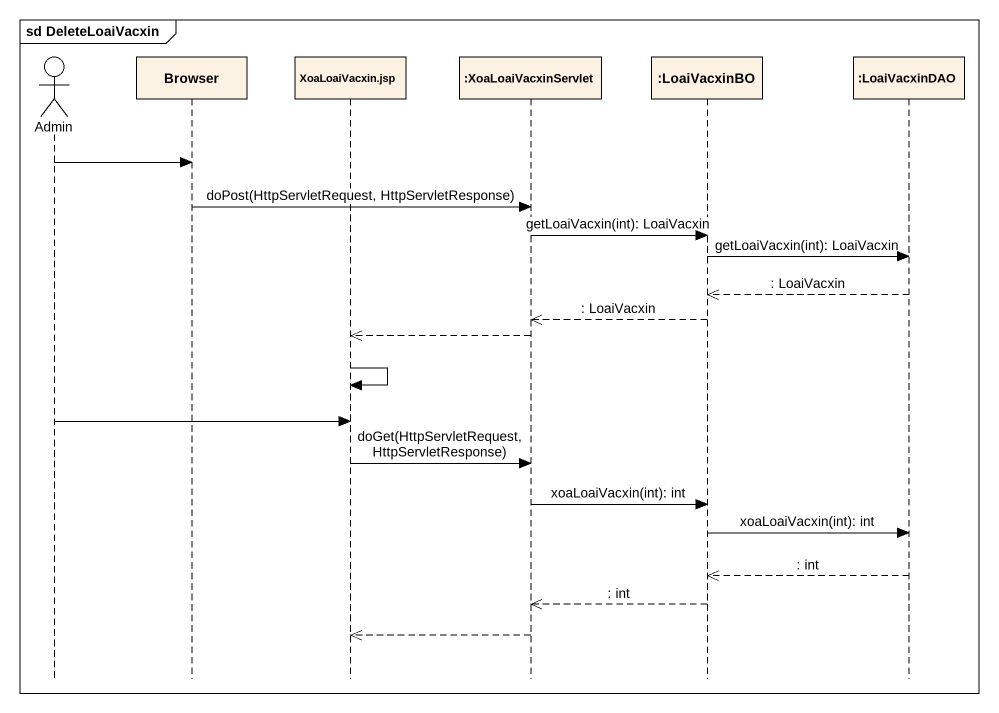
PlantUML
@startuml
mainframe sd DeleteLoaiVacxin
hide footbox
actor Admin
participant Browser
participant "XoaLoaiVacxin.jsp" as XoaLoaiVacxin_jsp
participant ":XoaLoaiVacxinServlet" as XoaLoaiVacxinServlet
participant ":LoaiVacxinBO" as LoaiVacxinBO
participant ":LoaiVacxinDAO" as LoaiVacxinDAO

Admin -> Browser
Browser -> XoaLoaiVacxinServlet : doPost(HttpServletRequest, HttpServletResponse)
XoaLoaiVacxinServlet -> LoaiVacxinBO : getLoaiVacxin(int): LoaiVacxin
LoaiVacxinBO -> LoaiVacxinDAO : getLoaiVacxin(int): LoaiVacxin
LoaiVacxinDAO -->> LoaiVacxinBO : : LoaiVacxin
LoaiVacxinBO -->> XoaLoaiVacxinServlet : : LoaiVacxin
XoaLoaiVacxinServlet -->> XoaLoaiVacxin_jsp
XoaLoaiVacxin_jsp -> XoaLoaiVacxin_jsp
Admin -> XoaLoaiVacxin_jsp
XoaLoaiVacxin_jsp -> XoaLoaiVacxinServlet : doGet(HttpServletRequest, HttpServletResponse)
XoaLoaiVacxinServlet -> LoaiVacxinBO : xoaLoaiVacxin(int): int
LoaiVacxinBO -> LoaiVacxinDAO : xoaLoaiVacxin(int): int
LoaiVacxinDAO -->> LoaiVacxinBO : : int
LoaiVacxinBO -->> XoaLoaiVacxinServlet : : int
XoaLoaiVacxinServlet -->> XoaLoaiVacxin_jsp
@enduml
